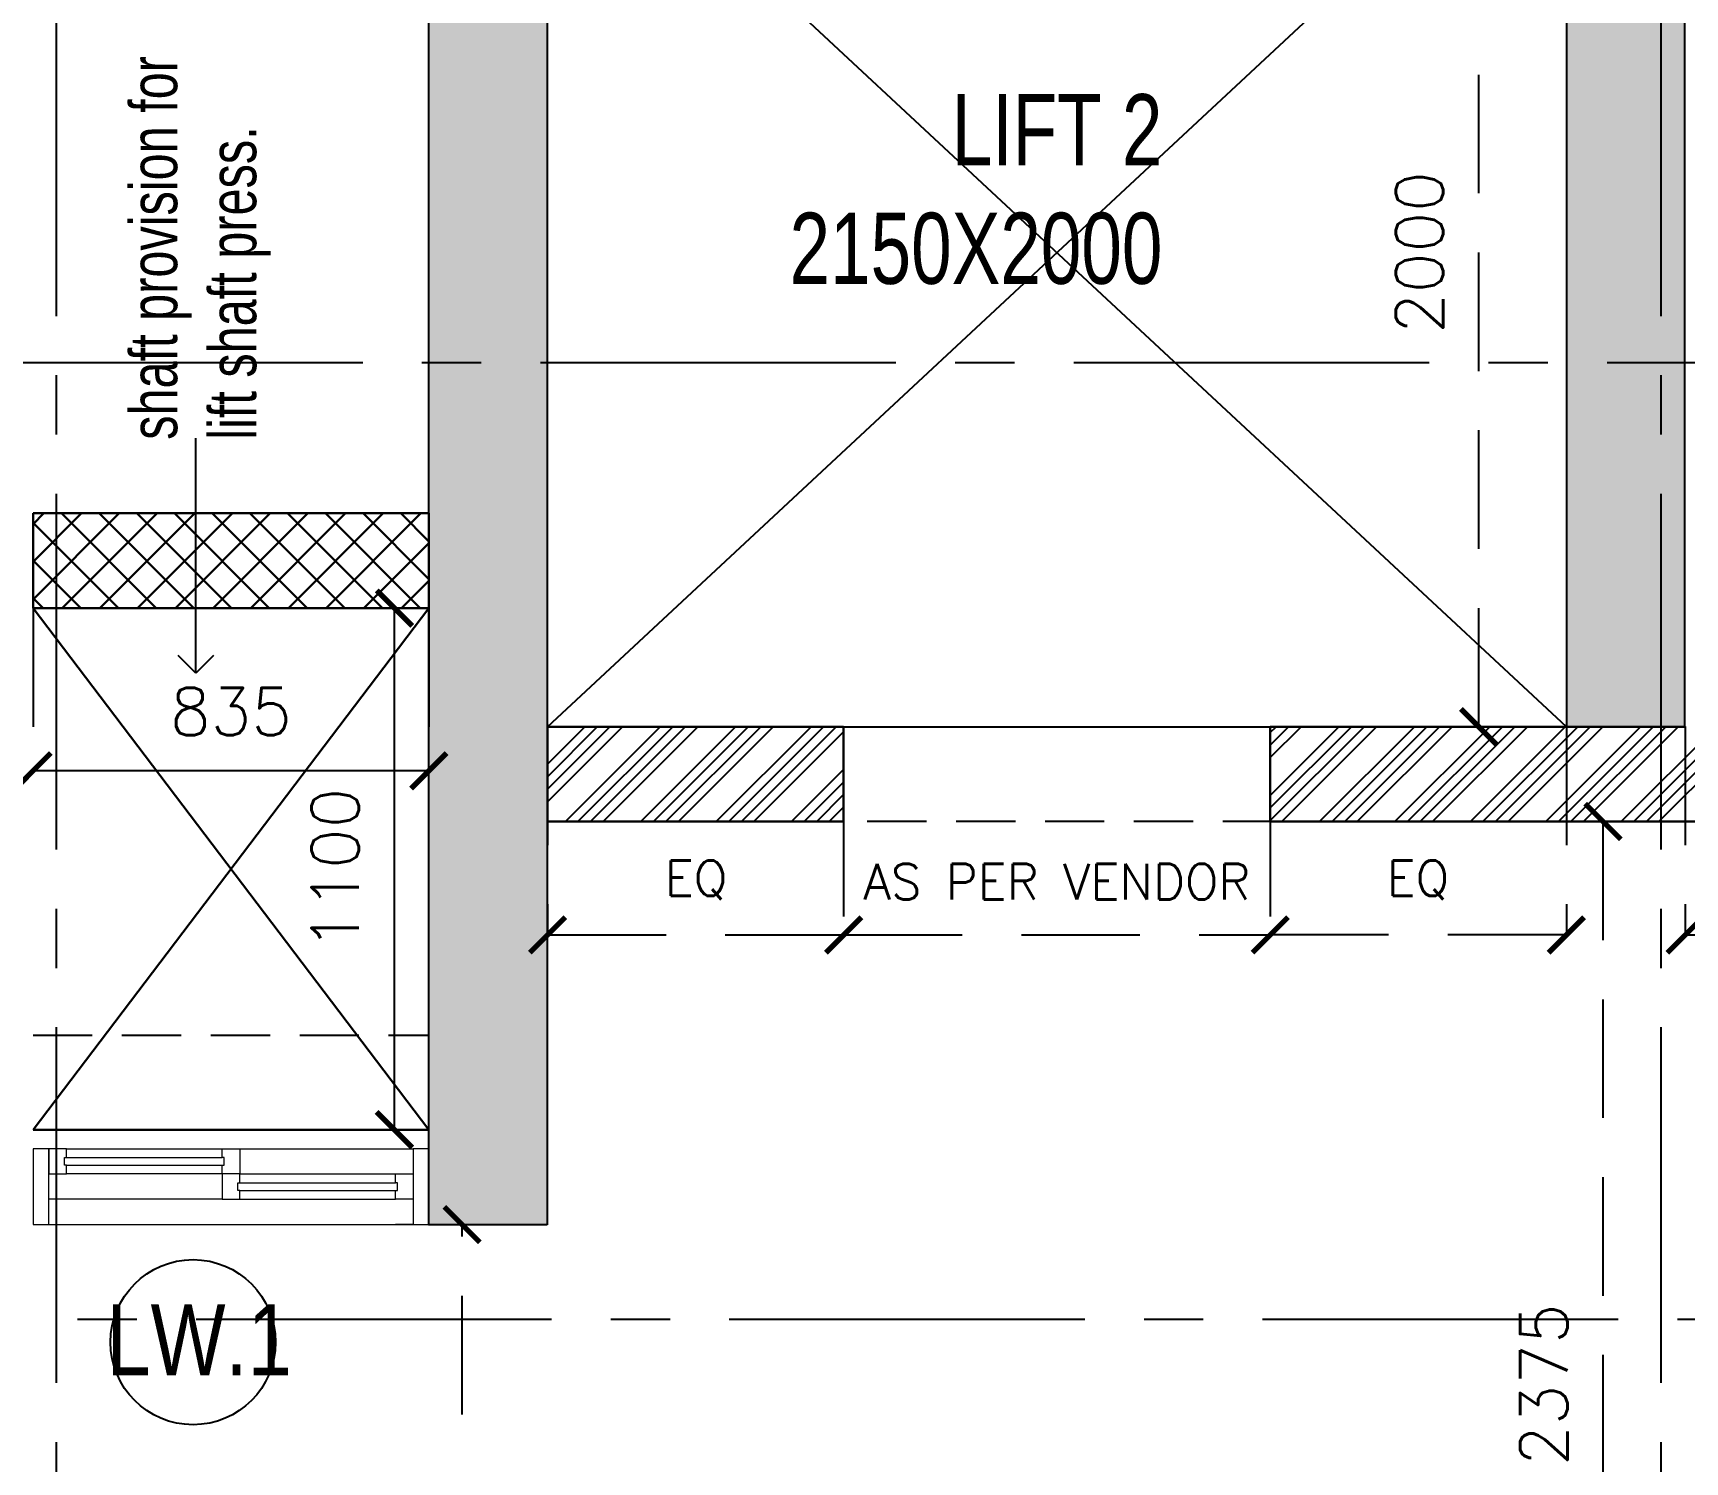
# Model space of a CAD drawing. Header units: millimetres. Extents: x 1180970 to 1231451, y -5737889 to -5695638.
# Drawn here: x 1199207 to 1202692, y -5714350 to -5711337 of the extents above; entities that cross this region are included whole.
import ezdxf
from ezdxf.enums import TextEntityAlignment as Align

# ---------------------------------------------------------------- set-up
doc = ezdxf.new("R2010")
doc.units = ezdxf.units.MM
doc.header["$LTSCALE"] = 1000
doc.header["$MEASUREMENT"] = 0
for name, pattern in [('$2$( Hidden )', [0.375, 0.25, -0.125]), ('AUDIT_D_120904163729-0', [0]), ('T10_PROFILE SECTIONS$0$PHANTOM2', [1.25, 0.625, -0.125, 0.125, -0.125, 0.125, -0.125]), ('T8 - GROUND FLOOR CORE$0$HIDDEN', [0.375, 0.25, -0.125]), ('T8 - GROUND FLOOR CORE$0$T10-TYPICAL FLOOR CORE$0$HIDDEN', [0.375, 0.25, -0.125]), ('T8 - GROUND FLOOR CORE$1$( Hidden )', [0.375, 0.25, -0.125]), ('T8 - GROUND FLOOR CORE$1$T10-TYPICAL FLOOR CORE$0$( Hidden )', [0.375, 0.25, -0.125]), ('T8_REFUGE COLUMNS$0$CENTER2', [1.125, 0.75, -0.125, 0.125, -0.125])]:
    doc.linetypes.add(name, pattern=pattern)
doc.layers.get('0').update_dxf_attribs({"linetype": 'AUDIT_D_120904163729-0'})
for name, color, linetype, lineweight in [('$0$$0$a-Text', 4, 'Continuous', 0), ('T8 - GROUND FLOOR CORE$0$a-Text', 4, 'Continuous', 0), ('T8 - GROUND FLOOR CORE$0$A-WALL- 160', 6, 'Continuous', 30), ('T8 - GROUND FLOOR CORE$0$D&W', 8, 'Continuous', 25), ('T8 - GROUND FLOOR CORE$0$T10-TYPICAL FLOOR CORE$0$Window', 4, 'Continuous', 20), ('T8(T9 IS SIMILAR) - GROUND FLOOR$0$D&W', 8, 'Continuous', 25), ('wall', 22, 'Continuous', 30)]:
    doc.layers.add(name, color=color, linetype=linetype, lineweight=lineweight)
for name, color, linetype in [('T10_PROFILE SECTIONS$0$A-PROFILE SECTIONS', 81, 'T10_PROFILE SECTIONS$0$PHANTOM2'), ('T8 - GROUND FLOOR CORE$0$a-beam 2', 50, 'Continuous'), ('T8 - GROUND FLOOR CORE$0$A-DIMENSIONS', 2, 'T8 - GROUND FLOOR CORE$0$HIDDEN'), ('T8 - GROUND FLOOR CORE$0$a-window-no', 125, 'Continuous'), ('T8 - GROUND FLOOR CORE$0$CUT-OUT', 49, 'Continuous'), ('T8 - GROUND FLOOR CORE$0$T10-TYPICAL FLOOR CORE$0$a-beam 2', 50, 'Continuous'), ('T8 - GROUND FLOOR CORE$0$T10-TYPICAL FLOOR CORE$0$A-SLAB SUNK-AC LEDGES', 251, 'T8 - GROUND FLOOR CORE$0$T10-TYPICAL FLOOR CORE$0$HIDDEN'), ('T8_REFUGE COLUMNS$0$A-CENTERLINE', 193, 'T8_REFUGE COLUMNS$0$CENTER2'), ('T8_REFUGE COLUMNS$0$A-RCC COLS', 3, 'Continuous')]:
    doc.layers.add(name, color=color, linetype=linetype)
doc.layers.add('T8_REFUGE COLUMNS$0$COL-HATCH', color=7, linetype='Continuous', lineweight=25, true_color=0xa3a3a3)
doc.styles.add('$0$$0$ARIAL ARROW', font='swisscl.ttf')
doc.styles.add('$28$Romans 1', font='romans.shx', dxfattribs={"height": 100})
doc.styles.add('$6$Romans 1', font='romans.shx', dxfattribs={"height": 100})
doc.styles.add('T8 - GROUND FLOOR CORE$0$ARIAL ARROW', font='swisscl.ttf')
doc.styles.add('T8 - GROUND FLOOR CORE$0$LODHA STANDERD', font='sanss___.ttf')
doc.styles.add('T8 - GROUND FLOOR CORE$0$Romans 1', font='romans.shx', dxfattribs={"height": 100})
doc.dimstyles.new('$0$ALPINE S', dxfattribs={"dimscale": 0, "dimtxt": 100, "dimasz": 75, "dimexe": 0, "dimexo": 0, "dimgap": 75, "dimtad": 1, "dimdec": 0, "dimzin": 0, "dimdsep": 46, "dimtxsty": '$6$Romans 1', "dimblk": '$6$_ArchTick', "dimcen": 0.09, "dimclrd": 256, "dimclre": 256, "dimclrt": 7, "dimadec": 0, "dimazin": 0, "dimtfac": 1, "dimtdec": 0, "dimtofl": 0, "dimtmove": 1, "dimatfit": 0, "dimldrblk": '$0$_Open90', "dimfxl": 1, "dimtolj": 1, "dimtzin": 0, "dimarcsym": 0})
doc.dimstyles.new('$1$ALPINE S', dxfattribs={"dimscale": 0, "dimtxt": 100, "dimasz": 75, "dimexe": 0, "dimexo": 0, "dimgap": 75, "dimtad": 1, "dimdec": 0, "dimzin": 0, "dimdsep": 46, "dimtxsty": '$28$Romans 1', "dimblk": '$28$_ArchTick', "dimcen": 0.09, "dimclrd": 256, "dimclre": 256, "dimclrt": 7, "dimadec": 0, "dimazin": 0, "dimtfac": 1, "dimtdec": 0, "dimtofl": 0, "dimtmove": 1, "dimatfit": 0, "dimldrblk": '$1$_Open90', "dimfxl": 1, "dimtolj": 1, "dimtzin": 0, "dimarcsym": 0})
doc.dimstyles.new('T8 - GROUND FLOOR CORE$0$ALPINE S', dxfattribs={"dimscale": 0, "dimtxt": 100, "dimasz": 75, "dimexe": 0, "dimexo": 0, "dimgap": 75, "dimtad": 1, "dimdec": 0, "dimzin": 0, "dimdsep": 46, "dimtxsty": 'T8 - GROUND FLOOR CORE$0$Romans 1', "dimblk": 'T8 - GROUND FLOOR CORE$0$_ArchTick', "dimcen": 0.09, "dimclrd": 256, "dimclre": 256, "dimclrt": 7, "dimadec": 0, "dimazin": 0, "dimtfac": 1, "dimtdec": 0, "dimtofl": 0, "dimtmove": 1, "dimatfit": 0, "dimldrblk": 'T8 - GROUND FLOOR CORE$0$_Open90', "dimfxl": 1, "dimtolj": 1, "dimtzin": 0, "dimarcsym": 0})

# ---------------------------------------------------------------- blocks, each defined once
blk = doc.blocks.new('T8_REFUGE COLUMNS')
at = {"layer": 'T8_REFUGE COLUMNS$0$COL-HATCH', "linetype": 'ByBlock'}
h = blk.add_hatch(color=256, dxfattribs=at)
h.dxf.hatch_style = 1
h.paths.add_polyline_path([(1200042.1, -5713849.9), (1200042.1, -5710549.9), (1205092.1, -5710549.9), (1205092.1, -5712999.9), (1204842.1, -5712999.9), (1204842, -5710799.9), (1200292.1, -5710799.9), (1200292.1, -5713849.9)])
h = blk.add_hatch(color=256, dxfattribs=at)
h.dxf.hatch_style = 1
h.paths.add_polyline_path([(1202442.1, -5712799.9), (1202692.1, -5712799.9), (1202692.1, -5710799.9), (1202442.1, -5710799.9)], flags=17)
at = {"layer": 'T8_REFUGE COLUMNS$0$A-CENTERLINE'}
for p, q in [((1199257.1, -5728808.5), (1199257.1, -5698299.6)), ((1202642.1, -5728808.5), (1202642.1, -5698573.6)), ((1223527.8, -5712032.4), (1182137.1, -5712032.4)), ((1229551.2, -5714049.9), (1182156.9, -5714049.9))]:
    blk.add_line(p, q, dxfattribs=at)
at = {"layer": 'T8_REFUGE COLUMNS$0$A-RCC COLS', "linetype": 'ByBlock'}
for points in [[(1200292.1, -5713849.9), (1200042.1, -5713849.9), (1200042.1, -5710549.9), (1200292.1, -5710549.9)], [(1202442.1, -5712799.9), (1202692.1, -5712799.9), (1202692.1, -5710799.9), (1202442.1, -5710799.9)]]:
    blk.add_lwpolyline(points, close=True, dxfattribs=at)
blk = doc.blocks.new('T8 - GROUND FLOOR CORE$0$_ArchTick')
at = {"color": 0, "linetype": 'ByBlock', "const_width": 0.15}
blk.add_lwpolyline([(-0.5, -0.5), (0.5, 0.5)], dxfattribs=at)
blk = doc.blocks.new('*D206')
at = {"layer": 'T8 - GROUND FLOOR CORE$0$A-DIMENSIONS', "linetype": 'T8 - GROUND FLOOR CORE$0$HIDDEN', "lineweight": -2, "transparency": 16777216}
for p, q in [((1200042.4, -5713849.6), (1200112.5, -5713849.6)), ((1199983.5, -5715375), (1200112.5, -5715375))]:
    blk.add_line(p, q, dxfattribs=at)
at = {"layer": 'T8 - GROUND FLOOR CORE$0$A-DIMENSIONS', "lineweight": -2, "transparency": 16777216}
blk.add_line((1200112.5, -5715375), (1200112.5, -5713849.6), dxfattribs=at)
at = {"layer": 'T8 - GROUND FLOOR CORE$0$A-DIMENSIONS', "linetype": 'ByBlock', "lineweight": -2, "transparency": 16777216, "xscale": 75, "yscale": 75, "zscale": 75}
for p, rotation in [((1200112.5, -5713849.6), 90), ((1200112.5, -5715375), 270)]:
    blk.add_blockref('T8 - GROUND FLOOR CORE$0$_ArchTick', p, dxfattribs=dict(at, rotation=rotation))
at = {"layer": 'T8 - GROUND FLOOR CORE$0$A-DIMENSIONS', "color": 7, "linetype": 'ByBlock', "transparency": 16777216, "insert": (1199987.5, -5714612.3), "char_height": 100, "attachment_point": 5, "rotation": 90, "style": 'T8 - GROUND FLOOR CORE$0$Romans 1'}
blk.add_mtext('\\A1;1525', dxfattribs=at)
blk = doc.blocks.new('T8 - GROUND FLOOR CORE$0$_Open90')
at = {"color": 0, "linetype": 'ByBlock', "lineweight": -2}
for p, q in [((-0.5, 0.5), (0, 0)), ((0, 0), (-1, 0)), ((0, 0), (-0.5, -0.5))]:
    blk.add_line(p, q, dxfattribs=at)
blk = doc.blocks.new('*D207')
at = {"layer": 'T8 - GROUND FLOOR CORE$0$A-DIMENSIONS', "linetype": 'T8 - GROUND FLOOR CORE$0$HIDDEN', "lineweight": -2, "transparency": 16777216}
for p, q in [((1202567.4, -5712999.6), (1202519.3, -5712999.6)), ((1202567.4, -5715375), (1202519.3, -5715375))]:
    blk.add_line(p, q, dxfattribs=at)
at = {"layer": 'T8 - GROUND FLOOR CORE$0$A-DIMENSIONS', "lineweight": -2, "transparency": 16777216}
blk.add_line((1202519.3, -5712999.6), (1202519.3, -5715375), dxfattribs=at)
at = {"layer": 'T8 - GROUND FLOOR CORE$0$A-DIMENSIONS', "linetype": 'ByBlock', "lineweight": -2, "transparency": 16777216, "xscale": 75, "yscale": 75, "zscale": 75}
for p, rotation in [((1202519.3, -5712999.6), 90), ((1202519.3, -5715375), 270)]:
    blk.add_blockref('T8 - GROUND FLOOR CORE$0$_ArchTick', p, dxfattribs=dict(at, rotation=rotation))
at = {"layer": 'T8 - GROUND FLOOR CORE$0$A-DIMENSIONS', "color": 7, "linetype": 'ByBlock', "transparency": 16777216, "insert": (1202394.3, -5714187.3), "char_height": 100, "attachment_point": 5, "rotation": 90, "style": 'T8 - GROUND FLOOR CORE$0$Romans 1'}
blk.add_mtext('\\A1;2375', dxfattribs=at)
blk = doc.blocks.new('*D208')
at = {"layer": 'T8 - GROUND FLOOR CORE$0$A-DIMENSIONS', "linetype": 'T8 - GROUND FLOOR CORE$0$HIDDEN', "lineweight": -2, "transparency": 16777216}
for p, q in [((1202442.4, -5710799.7), (1202257.1, -5710799.7)), ((1202442.4, -5712799.6), (1202257.1, -5712799.6))]:
    blk.add_line(p, q, dxfattribs=at)
at = {"layer": 'T8 - GROUND FLOOR CORE$0$A-DIMENSIONS', "lineweight": -2, "transparency": 16777216}
blk.add_line((1202257.1, -5712799.6), (1202257.1, -5710799.7), dxfattribs=at)
at = {"layer": 'T8 - GROUND FLOOR CORE$0$A-DIMENSIONS', "linetype": 'ByBlock', "lineweight": -2, "transparency": 16777216, "xscale": 75, "yscale": 75, "zscale": 75}
for p, rotation in [((1202257.1, -5710799.7), 90), ((1202257.1, -5712799.6), 270)]:
    blk.add_blockref('T8 - GROUND FLOOR CORE$0$_ArchTick', p, dxfattribs=dict(at, rotation=rotation))
at = {"layer": 'T8 - GROUND FLOOR CORE$0$A-DIMENSIONS', "color": 7, "linetype": 'ByBlock', "transparency": 16777216, "insert": (1202132.1, -5711799.6), "char_height": 100, "attachment_point": 5, "rotation": 90, "style": 'T8 - GROUND FLOOR CORE$0$Romans 1'}
blk.add_mtext('\\A1;2000', dxfattribs=at)
blk = doc.blocks.new('*D218')
at = {"layer": 'T8 - GROUND FLOOR CORE$0$A-DIMENSIONS', "linetype": 'T8 - GROUND FLOOR CORE$0$HIDDEN', "lineweight": -2, "transparency": 16777216}
for p, q in [((1200917.4, -5712949.6), (1200917.4, -5713238.8)), ((1201817.4, -5712949.6), (1201817.4, -5713238.8))]:
    blk.add_line(p, q, dxfattribs=at)
at = {"layer": 'T8 - GROUND FLOOR CORE$0$A-DIMENSIONS', "lineweight": -2, "transparency": 16777216}
blk.add_line((1200917.4, -5713238.8), (1201817.4, -5713238.8), dxfattribs=at)
at = {"layer": 'T8 - GROUND FLOOR CORE$0$A-DIMENSIONS', "linetype": 'ByBlock', "lineweight": -2, "transparency": 16777216, "xscale": 75, "yscale": 75, "zscale": 75, "rotation": 180}
blk.add_blockref('T8 - GROUND FLOOR CORE$0$_ArchTick', (1200917.4, -5713238.8), dxfattribs=at)
at = {"layer": 'T8 - GROUND FLOOR CORE$0$A-DIMENSIONS', "linetype": 'ByBlock', "lineweight": -2, "transparency": 16777216, "xscale": 75, "yscale": 75, "zscale": 75}
blk.add_blockref('T8 - GROUND FLOOR CORE$0$_ArchTick', (1201817.4, -5713238.8), dxfattribs=at)
at = {"layer": 'T8 - GROUND FLOOR CORE$0$A-DIMENSIONS', "color": 7, "linetype": 'ByBlock', "transparency": 16777216, "insert": (1201367.4, -5713126.3), "char_height": 100, "attachment_point": 5, "style": 'T8 - GROUND FLOOR CORE$0$Romans 1'}
blk.add_mtext('\\A1;{\\H0.75x;AS PER VENDOR}', dxfattribs=at)
blk = doc.blocks.new('T8 - GROUND FLOOR CORE$0$WINDOW TAG')
at = {"layer": 'T8 - GROUND FLOOR CORE$0$a-window-no'}
blk.add_circle((0, 0), 174.1, dxfattribs=at)
at = {"layer": 'T8 - GROUND FLOOR CORE$0$a-window-no', "style": 'T8 - GROUND FLOOR CORE$0$LODHA STANDERD'}
blk.add_attdef('WINDOW', text='', height=150, dxfattribs=at).set_placement((11.3, 2.8), align=Align.MIDDLE_CENTER)
blk = doc.blocks.new('*D241')
at = {"layer": 'T8 - GROUND FLOOR CORE$0$A-DIMENSIONS', "linetype": 'T8 - GROUND FLOOR CORE$0$HIDDEN', "lineweight": -2, "transparency": 16777216}
for p, q in [((1202442.1, -5712799.2), (1202442.1, -5713238.8)), ((1201817.4, -5712949.6), (1201817.4, -5713238.8))]:
    blk.add_line(p, q, dxfattribs=at)
at = {"layer": 'T8 - GROUND FLOOR CORE$0$A-DIMENSIONS', "lineweight": -2, "transparency": 16777216}
blk.add_line((1202442.1, -5713238.8), (1201817.4, -5713238.8), dxfattribs=at)
at = {"layer": 'T8 - GROUND FLOOR CORE$0$A-DIMENSIONS', "linetype": 'ByBlock', "lineweight": -2, "transparency": 16777216, "xscale": 75, "yscale": 75, "zscale": 75, "rotation": 180}
blk.add_blockref('T8 - GROUND FLOOR CORE$0$_ArchTick', (1201817.4, -5713238.8), dxfattribs=at)
at = {"layer": 'T8 - GROUND FLOOR CORE$0$A-DIMENSIONS', "linetype": 'ByBlock', "lineweight": -2, "transparency": 16777216, "xscale": 75, "yscale": 75, "zscale": 75}
blk.add_blockref('T8 - GROUND FLOOR CORE$0$_ArchTick', (1202442.1, -5713238.8), dxfattribs=at)
at = {"layer": 'T8 - GROUND FLOOR CORE$0$A-DIMENSIONS', "color": 7, "linetype": 'ByBlock', "transparency": 16777216, "insert": (1202128.9, -5713122.7), "char_height": 100, "attachment_point": 5, "style": 'T8 - GROUND FLOOR CORE$0$Romans 1'}
blk.add_mtext('\\A1;{\\H0.75x;EQ}', dxfattribs=at)
blk = doc.blocks.new('*D242')
at = {"layer": 'T8 - GROUND FLOOR CORE$0$A-DIMENSIONS', "linetype": 'T8 - GROUND FLOOR CORE$0$HIDDEN', "lineweight": -2, "transparency": 16777216}
for p, q in [((1200292.8, -5712799.2), (1200292.8, -5713238.8)), ((1200917.4, -5712949.6), (1200917.4, -5713238.8))]:
    blk.add_line(p, q, dxfattribs=at)
at = {"layer": 'T8 - GROUND FLOOR CORE$0$A-DIMENSIONS', "lineweight": -2, "transparency": 16777216}
blk.add_line((1200292.8, -5713238.8), (1200917.4, -5713238.8), dxfattribs=at)
at = {"layer": 'T8 - GROUND FLOOR CORE$0$A-DIMENSIONS', "linetype": 'ByBlock', "lineweight": -2, "transparency": 16777216, "xscale": 75, "yscale": 75, "zscale": 75, "rotation": 180}
blk.add_blockref('T8 - GROUND FLOOR CORE$0$_ArchTick', (1200292.8, -5713238.8), dxfattribs=at)
at = {"layer": 'T8 - GROUND FLOOR CORE$0$A-DIMENSIONS', "linetype": 'ByBlock', "lineweight": -2, "transparency": 16777216, "xscale": 75, "yscale": 75, "zscale": 75}
blk.add_blockref('T8 - GROUND FLOOR CORE$0$_ArchTick', (1200917.4, -5713238.8), dxfattribs=at)
at = {"layer": 'T8 - GROUND FLOOR CORE$0$A-DIMENSIONS', "color": 7, "linetype": 'ByBlock', "transparency": 16777216, "insert": (1200606, -5713122.7), "char_height": 100, "attachment_point": 5, "style": 'T8 - GROUND FLOOR CORE$0$Romans 1'}
blk.add_mtext('\\A1;{\\H0.75x;EQ}', dxfattribs=at)
blk = doc.blocks.new('*D244')
at = {"layer": 'T8 - GROUND FLOOR CORE$0$A-DIMENSIONS', "linetype": 'T8 - GROUND FLOOR CORE$0$HIDDEN', "lineweight": -2, "transparency": 16777216}
for p, q in [((1202692.7, -5712799.2), (1202692.7, -5713238.8)), ((1203317.4, -5712949.6), (1203317.4, -5713238.8))]:
    blk.add_line(p, q, dxfattribs=at)
at = {"layer": 'T8 - GROUND FLOOR CORE$0$A-DIMENSIONS', "lineweight": -2, "transparency": 16777216}
blk.add_line((1202692.7, -5713238.8), (1203317.4, -5713238.8), dxfattribs=at)
at = {"layer": 'T8 - GROUND FLOOR CORE$0$A-DIMENSIONS', "linetype": 'ByBlock', "lineweight": -2, "transparency": 16777216, "xscale": 75, "yscale": 75, "zscale": 75, "rotation": 180}
blk.add_blockref('T8 - GROUND FLOOR CORE$0$_ArchTick', (1202692.7, -5713238.8), dxfattribs=at)
at = {"layer": 'T8 - GROUND FLOOR CORE$0$A-DIMENSIONS', "linetype": 'ByBlock', "lineweight": -2, "transparency": 16777216, "xscale": 75, "yscale": 75, "zscale": 75}
blk.add_blockref('T8 - GROUND FLOOR CORE$0$_ArchTick', (1203317.4, -5713238.8), dxfattribs=at)
at = {"layer": 'T8 - GROUND FLOOR CORE$0$A-DIMENSIONS', "color": 7, "linetype": 'ByBlock', "transparency": 16777216, "insert": (1203005.9, -5713122.7), "char_height": 100, "attachment_point": 5, "style": 'T8 - GROUND FLOOR CORE$0$Romans 1'}
blk.add_mtext('\\A1;{\\H0.75x;EQ}', dxfattribs=at)
blk = doc.blocks.new('$0$_Open90')
at = {"color": 0, "linetype": 'ByBlock', "lineweight": -2}
for p, q in [((-0.5, 0.5), (0, 0)), ((0, 0), (-1, 0)), ((0, 0), (-0.5, -0.5))]:
    blk.add_line(p, q, dxfattribs=at)
blk = doc.blocks.new('$6$_ArchTick')
at = {"color": 0, "linetype": 'ByBlock', "const_width": 0.15}
blk.add_lwpolyline([(-0.5, -0.5), (0.5, 0.5)], dxfattribs=at)
blk = doc.blocks.new('$28$_ArchTick')
at = {"color": 0, "linetype": 'ByBlock', "const_width": 0.15}
blk.add_lwpolyline([(-0.5, -0.5), (0.5, 0.5)], dxfattribs=at)
blk = doc.blocks.new('*D52')
at = {"layer": 'wall', "linetype": '$2$( Hidden )', "lineweight": -2, "transparency": 16777216}
for p, q in [((1200042.4, -5712549.6), (1199969.8, -5712549.6)), ((1200009.4, -5713649.6), (1199969.8, -5713649.6))]:
    blk.add_line(p, q, dxfattribs=at)
at = {"layer": 'wall', "linetype": 'ByBlock', "lineweight": -2, "transparency": 16777216}
blk.add_line((1199969.8, -5713649.6), (1199969.8, -5712549.6), dxfattribs=at)
at = {"layer": 'wall', "linetype": 'ByBlock', "lineweight": -2, "transparency": 16777216, "xscale": 75, "yscale": 75, "zscale": 75}
for p, rotation in [((1199969.8, -5712549.6), 90), ((1199969.8, -5713649.6), 270)]:
    blk.add_blockref('$28$_ArchTick', p, dxfattribs=dict(at, rotation=rotation))
at = {"layer": 'wall', "color": 7, "linetype": 'ByBlock', "transparency": 16777216, "insert": (1199844.8, -5713099.6), "char_height": 100, "attachment_point": 5, "rotation": 90, "style": '$28$Romans 1'}
blk.add_mtext('\\A1;1100', dxfattribs=at)
blk = doc.blocks.new('$1$_Open90')
at = {"color": 0, "linetype": 'ByBlock', "lineweight": -2}
for p, q in [((-0.5, 0.5), (0, 0)), ((0, 0), (-1, 0)), ((0, 0), (-0.5, -0.5))]:
    blk.add_line(p, q, dxfattribs=at)
blk = doc.blocks.new('*D53')
at = {"layer": 'wall', "linetype": '$2$( Hidden )', "lineweight": -2, "transparency": 16777216}
for p, q in [((1199207.4, -5712549.6), (1199207.4, -5712892.7)), ((1200042.4, -5712549.6), (1200042.4, -5712892.7))]:
    blk.add_line(p, q, dxfattribs=at)
at = {"layer": 'wall', "linetype": 'ByBlock', "lineweight": -2, "transparency": 16777216}
blk.add_line((1200042.4, -5712892.7), (1199207.4, -5712892.7), dxfattribs=at)
at = {"layer": 'wall', "linetype": 'ByBlock', "lineweight": -2, "transparency": 16777216, "xscale": 75, "yscale": 75, "zscale": 75, "rotation": 180}
blk.add_blockref('$28$_ArchTick', (1199207.4, -5712892.7), dxfattribs=at)
at = {"layer": 'wall', "linetype": 'ByBlock', "lineweight": -2, "transparency": 16777216, "xscale": 75, "yscale": 75, "zscale": 75}
blk.add_blockref('$28$_ArchTick', (1200042.4, -5712892.7), dxfattribs=at)
at = {"layer": 'wall', "color": 7, "linetype": 'ByBlock', "transparency": 16777216, "insert": (1199624.9, -5712767.7), "char_height": 100, "attachment_point": 5, "style": '$28$Romans 1'}
blk.add_mtext('\\A1;835', dxfattribs=at)
blk = doc.blocks.new('T8 - GROUND FLOOR CORE')
at = {"layer": 'T8 - GROUND FLOOR CORE$0$T10-TYPICAL FLOOR CORE$0$A-SLAB SUNK-AC LEDGES', "linetype": 'ByBlock'}
h = blk.add_hatch(dxfattribs=at)
h.set_pattern_fill('ANSI34', color=256, scale=150)
h.paths.add_polyline_path([(1207452.3, -5713624), (1207652.3, -5713624), (1207652.3, -5713147.9), (1207452.3, -5713147.9)])
h.paths.add_polyline_path([(1207452.3, -5712247.9), (1207652.3, -5712247.9), (1207652.3, -5711724), (1207452.3, -5711724)])
h.paths.add_polyline_path([(1200292.4, -5712999.6), (1200917.4, -5712999.6), (1200917.4, -5712799.6), (1200292.4, -5712799.6)])
h.paths.add_polyline_path([(1201817.4, -5712999.6), (1203317.4, -5712999.6), (1203317.3, -5712799.6), (1201817.4, -5712799.6)])
h.paths.add_polyline_path([(1204217.4, -5712999.6), (1204842.3, -5712999.6), (1204842.3, -5712799.6), (1204217.4, -5712799.6)])
h.paths.add_polyline_path([(1204367.2, -5717174), (1204842.2, -5717174), (1204842.2, -5716974), (1204367.2, -5716974)])
h.paths.add_polyline_path([(1202992.1, -5717174.2), (1203467.2, -5717174.2), (1203467.2, -5716974), (1202992.1, -5716974)])
at = {"layer": 'T8 - GROUND FLOOR CORE$0$a-beam 2', "color": 8, "linetype": 'T8 - GROUND FLOOR CORE$1$( Hidden )', "ltscale": 0.5}
blk.add_line((1204842.3, -5712999.6), (1200292.4, -5712999.6), dxfattribs=at)
at = {"layer": 'T8 - GROUND FLOOR CORE$0$A-WALL- 160', "linetype": 'ByBlock'}
for p, q in [((1200917.4, -5712799.6), (1200292.4, -5712799.6)), ((1200917.4, -5712999.6), (1200917.4, -5712799.6)), ((1202692.4, -5712799.6), (1201817.4, -5712799.6)), ((1201817.4, -5712999.6), (1201817.4, -5712799.6)), ((1200917.4, -5712999.6), (1200292.4, -5712999.6)), ((1203317.4, -5712999.6), (1201817.4, -5712999.6))]:
    blk.add_line(p, q, dxfattribs=at)
at = {"layer": 'T8 - GROUND FLOOR CORE$0$CUT-OUT'}
for p, q in [((1202442.4, -5712799.6), (1200292.4, -5710799.6)), ((1200292.4, -5712799.6), (1202442.4, -5710799.7))]:
    blk.add_line(p, q, dxfattribs=at)
at = {"layer": 'T8 - GROUND FLOOR CORE$0$D&W', "linetype": 'ByBlock'}
blk.add_line((1200917.4, -5712799.6), (1201817.4, -5712799.6), dxfattribs=at)
at = {"layer": 'T8 - GROUND FLOOR CORE$0$T10-TYPICAL FLOOR CORE$0$a-beam 2', "color": 8, "linetype": 'T8 - GROUND FLOOR CORE$1$T10-TYPICAL FLOOR CORE$0$( Hidden )', "ltscale": 0.5, "elevation": 1.1}
blk.add_lwpolyline([(1199207.4, -5713450.4), (1200042.4, -5713450.4)], dxfattribs=at)
at = {"layer": 'T8 - GROUND FLOOR CORE$0$T10-TYPICAL FLOOR CORE$0$Window', "color": 1, "lineweight": 13}
for p, q in [((1199277.9, -5713689.6, 1.1), (1199606.1, -5713689.6, 1.1)), ((1199643.6, -5713689.6, 1.1), (1200009.4, -5713689.6, 1.1)), ((1199606.1, -5713742.9, 1.1), (1199277.9, -5713742.9, 1.1)), ((1199643.6, -5713742.9, 1.1), (1199971.9, -5713742.9, 1.1)), ((1199606.1, -5713796.2, 1.1), (1199240.4, -5713796.2, 1.1)), ((1199643.6, -5713796.2, 1.1), (1199971.9, -5713796.2, 1.1)), ((1199240.4, -5713849.6, 1.1), (1200009.4, -5713849.6, 1.1)), ((1200009.4, -5713849.6, 1.1), (1199971.9, -5713849.6, 1.1))]:
    blk.add_line(p, q, dxfattribs=at)
at = {"layer": 'T8 - GROUND FLOOR CORE$0$T10-TYPICAL FLOOR CORE$0$Window', "color": 5, "lineweight": 13}
for p, q in [((1199277.9, -5713708.1, 1.1), (1199606.1, -5713708.1, 1.1)), ((1199277.9, -5713724.3, 1.1), (1199606.1, -5713724.3, 1.1)), ((1199643.6, -5713761.5, 1.1), (1199971.9, -5713761.5, 1.1)), ((1199643.6, -5713777.7, 1.1), (1199971.9, -5713777.7, 1.1))]:
    blk.add_line(p, q, dxfattribs=at)
at = {"layer": 'T8 - GROUND FLOOR CORE$0$T10-TYPICAL FLOOR CORE$0$Window', "color": 4, "lineweight": 13, "elevation": 1.1}
for points in [[(1199207.4, -5713849.6), (1199240.4, -5713849.6), (1199240.4, -5713689.6), (1199207.4, -5713689.6)], [(1199277.9, -5713708.1), (1199277.9, -5713689.6), (1199240.4, -5713689.6), (1199240.4, -5713742.9), (1199277.9, -5713742.9), (1199277.9, -5713724.3), (1199273.4, -5713724.3), (1199273.4, -5713708.1)], [(1199606.1, -5713708.1), (1199606.1, -5713689.6), (1199643.6, -5713689.6), (1199643.6, -5713742.9), (1199606.1, -5713742.9), (1199606.1, -5713724.3), (1199610.6, -5713724.3), (1199610.6, -5713708.1)], [(1200009.4, -5713849.6), (1200042.4, -5713849.6), (1200042.4, -5713689.6), (1200009.4, -5713689.6)], [(1199643.6, -5713761.5), (1199643.6, -5713742.9), (1199606.1, -5713742.9), (1199606.1, -5713796.2), (1199643.6, -5713796.2), (1199643.6, -5713777.7), (1199639.1, -5713777.7), (1199639.1, -5713761.5)], [(1199971.9, -5713761.5), (1199971.9, -5713742.9), (1200009.4, -5713742.9), (1200009.4, -5713796.2), (1199971.9, -5713796.2), (1199971.9, -5713777.7), (1199976.4, -5713777.7), (1199976.4, -5713761.5)]]:
    blk.add_lwpolyline(points, close=True, dxfattribs=at)
at = {"layer": 'T8 - GROUND FLOOR CORE$0$a-window-no'}
ref = blk.add_blockref('T8 - GROUND FLOOR CORE$0$WINDOW TAG', (1199545, -5714097.6, 3), dxfattribs=at)
ref.add_attrib('WINDOW', 'LW.1', dxfattribs={"height": 150, "style": 'T8 - GROUND FLOOR CORE$0$LODHA STANDERD', "width": 0.8}).set_placement((1199557.7, -5714092.5, 3), align=Align.MIDDLE_CENTER)
at = {"layer": 'T8 - GROUND FLOOR CORE$0$a-Text', "linetype": 'ByBlock', "insert": (1201589.9, -5711867.8), "char_height": 150, "width": 495.657, "attachment_point": 9, "style": 'T8 - GROUND FLOOR CORE$0$ARIAL ARROW'}
blk.add_mtext('LIFT 2\\P2150X2000', dxfattribs=at)
at = {"layer": 'T8 - GROUND FLOOR CORE$0$A-DIMENSIONS', "linetype": 'ByBlock'}
for base, p1, p2, picture, middle in [((1202257.1, -5710799.7), (1202442.4, -5712799.6), (1202442.4, -5710799.7), '*D208', (1202132.1, -5711799.6)), ((1202519.3, -5715375), (1202567.4, -5712999.6), (1202567.4, -5715375), '*D207', (1202394.3, -5714187.3)), ((1200112.5, -5713849.6), (1199983.5, -5715375), (1200042.4, -5713849.6), '*D206', (1199987.5, -5714612.3))]:
    dim = blk.add_linear_dim(base=base, p1=p1, p2=p2, angle=90, dimstyle='T8 - GROUND FLOOR CORE$0$ALPINE S', override={"dimscale": 1, "dimfxl": 5, "dimarcsym": 1}, dxfattribs=at)
    dim.commit()
    dim.dimension.update_dxf_attribs({"geometry": picture, "text_midpoint": middle})
for base, p1, p2, angle, picture, middle in [((1200917.4, -5713238.8), (1200292.8, -5712799.2), (1200917.4, -5712949.6), 0, '*D242', (1200606, -5713238.8)), ((1201817.4, -5713238.8), (1202442.1, -5712799.2), (1201817.4, -5712949.6), 180, '*D241', (1202128.9, -5713238.8)), ((1203317.4, -5713238.8), (1202692.7, -5712799.2), (1203317.4, -5712949.6), 0, '*D244', (1203005.9, -5713238.8))]:
    dim = blk.add_linear_dim(base=base, p1=p1, p2=p2, angle=angle, text='{\\H0.75x;EQ}', dimstyle='T8 - GROUND FLOOR CORE$0$ALPINE S', override={"dimscale": 1, "dimfxl": 5, "dimarcsym": 1}, dxfattribs=at)
    dim.commit()
    dim.dimension.update_dxf_attribs({"geometry": picture, "text_midpoint": middle, "dimtype": 128})
dim = blk.add_linear_dim(base=(1201817.4, -5713238.8), p1=(1200917.4, -5712949.6), p2=(1201817.4, -5712949.6), text='{\\H0.75x;AS PER VENDOR}', dimstyle='T8 - GROUND FLOOR CORE$0$ALPINE S', override={"dimscale": 1, "dimfxl": 5, "dimarcsym": 1}, dxfattribs=at)
dim.commit()
dim.dimension.update_dxf_attribs({"geometry": '*D218', "text_midpoint": (1201367.4, -5713238.8), "dimtype": 128})
blk = doc.blocks.new('T8(T9 IS SIMILAR) - GROUND FLOOR')
at = {"layer": 'T8(T9 IS SIMILAR) - GROUND FLOOR$0$D&W', "linetype": 'ByBlock'}
for name in ['T8_REFUGE COLUMNS', 'T8 - GROUND FLOOR CORE']:
    blk.add_blockref(name, (0, 0), dxfattribs=at)

msp = doc.modelspace()

# ---------------------------------------------------------------- block references
at = {"linetype": 'ByBlock'}
msp.add_blockref('T8(T9 IS SIMILAR) - GROUND FLOOR', (0, 0), dxfattribs=at)

# ---------------------------------------------------------------- next in the draw order: hatches: boundary and pattern name
at = {"layer": 'wall', "linetype": 'ByBlock'}
h = msp.add_hatch(dxfattribs=at)
h.set_pattern_fill('ANSI37', color=8, scale=450)
h.paths.add_polyline_path([(1199207.4, -5712349.6), (1200042.4, -5712349.6), (1200042.4, -5712549.6), (1199207.4, -5712549.6)])

# ---------------------------------------------------------------- next in the draw order: linework, layer by layer
for p, q in [((1199207.4, -5712349.6, 1.1), (1200042.4, -5712349.6, 1.1)), ((1199207.4, -5712549.6, 1.1), (1200042.4, -5712549.6, 1.1)), ((1200042.4, -5712549.6, 1.1), (1199207.4, -5713649.6, 1.1)), ((1199207.4, -5712549.6, 1.1), (1200042.4, -5713649.6, 1.1)), ((1199207.4, -5713649.6, 1.1), (1200042.4, -5713649.6, 1.1))]:
    msp.add_line(p, q, dxfattribs=at)
at = {"layer": 'wall', "linetype": 'ByBlock', "elevation": 1.1}
msp.add_lwpolyline([(1199207.4, -5712349.6), (1200042.4, -5712349.6), (1200042.4, -5712549.6), (1199207.4, -5712549.6)], close=True, dxfattribs=at)

# ---------------------------------------------------------------- next in the draw order: texts
at = {"layer": '$0$$0$a-Text', "linetype": 'ByBlock', "insert": (1199411.5, -5712194.5), "char_height": 100, "width": 919.949, "attachment_point": 1, "rotation": 90, "style": '$0$$0$ARIAL ARROW'}
msp.add_mtext('shaft provision for lift shaft press.', dxfattribs=at)

# ---------------------------------------------------------------- next in the draw order: dimensions: what is measured, and where the dimension line sits
at = {"layer": 'wall', "linetype": 'ByBlock'}
dim = msp.add_linear_dim(base=(1199969.8, -5712549.6), p1=(1200009.4, -5713649.6, 1.1), p2=(1200042.4, -5712549.6, 1.1), angle=90, dimstyle='$1$ALPINE S', override={"dimscale": 1}, dxfattribs=at)
dim.commit()
dim.dimension.update_dxf_attribs({"geometry": '*D52', "text_midpoint": (1199844.8, -5713099.6)})
dim = msp.add_linear_dim(base=(1199207.4, -5712892.7), p1=(1200042.4, -5712549.6, 1.1), p2=(1199207.4, -5712549.6, 1.1), dimstyle='$1$ALPINE S', override={"dimscale": 1}, dxfattribs=at)
dim.commit()
dim.dimension.update_dxf_attribs({"geometry": '*D53', "text_midpoint": (1199624.9, -5712767.7)})

# ---------------------------------------------------------------- next in the draw order: leaders
at = {"layer": 'T10_PROFILE SECTIONS$0$A-PROFILE SECTIONS'}
msp.add_leader([(1199550.8, -5712686.8), (1199550.8, -5712191.1)], dimstyle='$0$ALPINE S', override={"dimscale": 1, "dimtad": 0}, dxfattribs=at)

doc.saveas('drawing.dxf')
